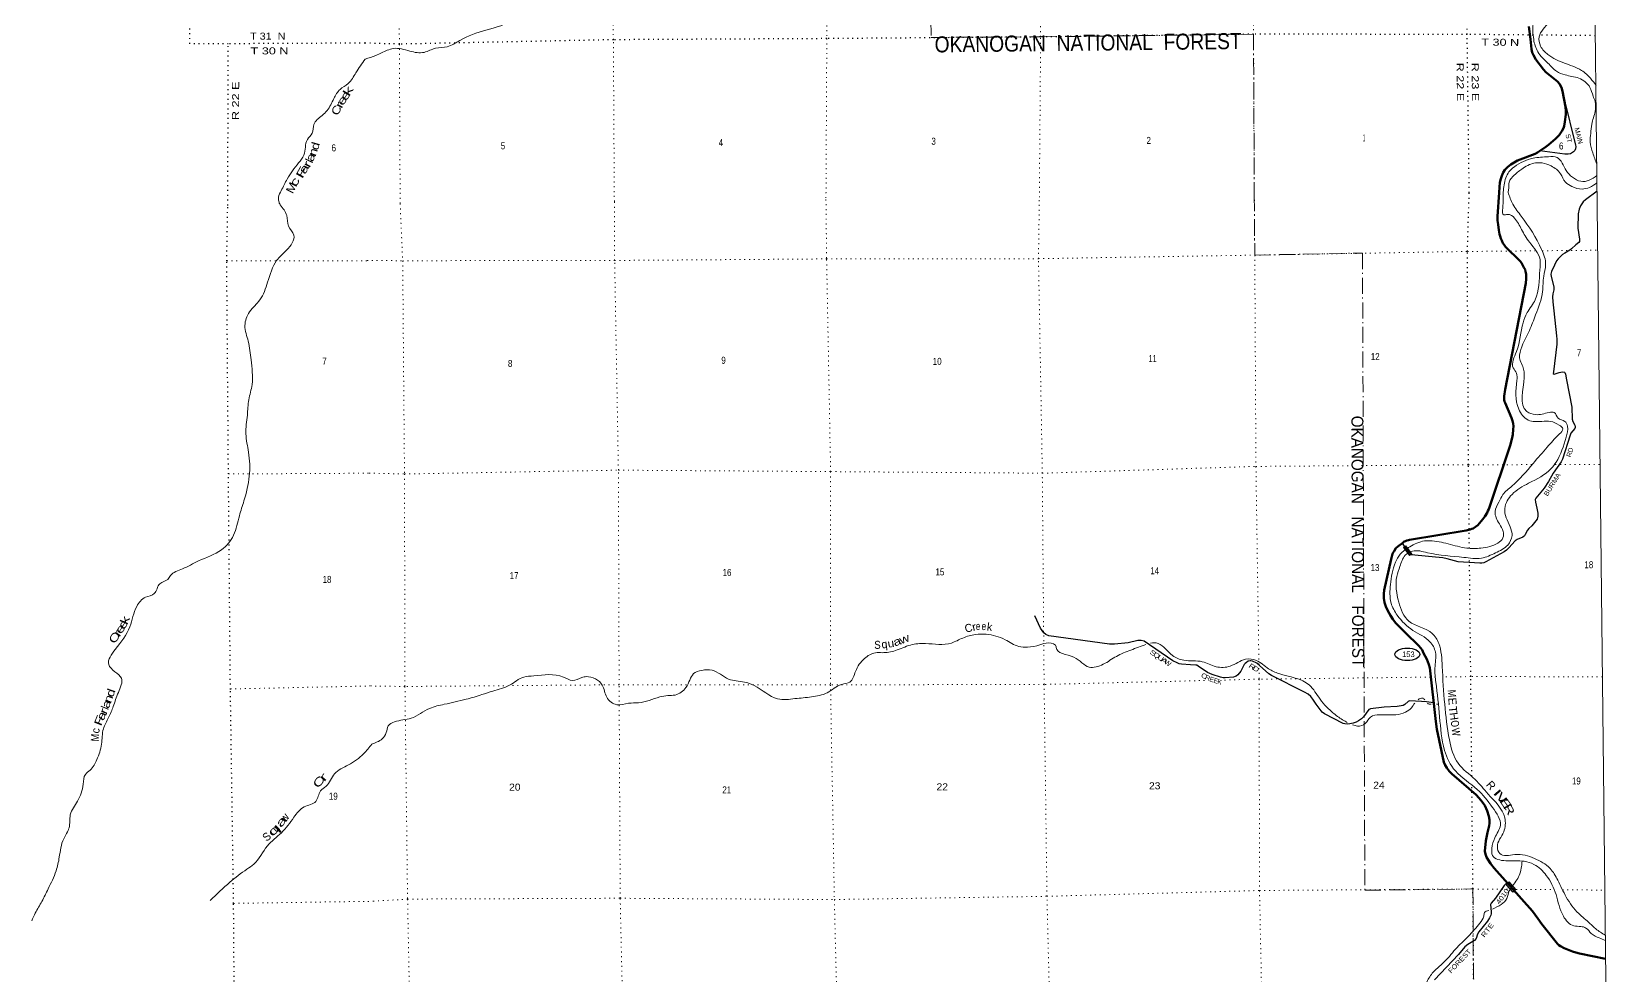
# Model space of a CAD drawing. Header units: feet. Extents: x 0 to 246606, y 183576 to 368785.
# Drawn here: x 206970 to 246606, y 211269 to 234860 of the extents above; entities that cross this region are included whole.
import ezdxf
from ezdxf.enums import TextEntityAlignment as Align

# ---------------------------------------------------------------- set-up
doc = ezdxf.new("R2010")
doc.units = ezdxf.units.FT
doc.header["$LTSCALE"] = 80
doc.linetypes.add('DOT_DASHED', pattern=[7.7, 5, -1.2, 0.3, -1.2])
doc.linetypes.add('DOTTED', pattern=[1.5, 0.3, -1.2])
for name, color, linetype, lineweight in [('17', 7, 'Continuous', 25), ('23', 7, 'Continuous', 70), ('29', 7, 'Continuous', 25), ('30', 7, 'Continuous', 25), ('31', 7, 'Continuous', 13), ('39', 7, 'Continuous', 13), ('4', 7, 'Continuous', 13), ('41', 7, 'Continuous', 13), ('44', 7, 'DOT_DASHED', 13), ('59', 7, 'Continuous', 13), ('6', 7, 'DOTTED', 25), ('7', 7, 'DOTTED', 13)]:
    doc.layers.add(name, color=color, linetype=linetype, lineweight=lineweight)

msp = doc.modelspace()

# ---------------------------------------------------------------- linework, layer by layer
at = {"layer": '17'}
msp.add_ellipse((241357.85, 219293.2), major_axis=(309.24, -1), ratio=0.500121, dxfattribs=at)
at = {"layer": '23'}
for points in [[(244398.61, 234993.7), (244436.01, 234671), (244460.6, 234420.87), (244479.93, 234341.45), (244509.17, 234271.82), (244574.02, 234165.53), (244764.3, 233913.62), (244823.2, 233850.92), (245032.66, 233681.31), (245113.22, 233612.92), (245163.02, 233553.34), (245211.04, 233468.63), (245239.39, 233374.38), (245311.78, 232979.32), (245321.97, 232861.19), (245317.94, 232786.52), (245299.19, 232609.7), (245280.63, 232500.96), (245262.48, 232452.53), (245224.16, 232373.83), (245153.57, 232276.96), (245063.17, 232183.41), (244941.8, 232079.18), (244886.34, 232033.78), (244823.82, 231981.31), (244664.49, 231874.35), (244608.01, 231838.02), (244550.22, 231808.97), (244178.31, 231666.07), (244114.9, 231637.23), (244028.17, 231590.81), (243943.46, 231538.63), (243866.82, 231481.83), (243816.4, 231435.42), (243791.39, 231405.92), (243751.86, 231336.53), (243718.19, 231253.78), (243693.37, 231179.12), (243671.34, 231089.78), (243658.34, 230972.55), (243657.75, 230842.62)], [(243657.7, 230842.62), (243614.18, 230241.47), (243614.45, 230143.38), (243624.56, 230037.56), (243642.25, 229896.79), (243662.63, 229794.82), (243675.46, 229748.92), (243695.98, 229689.13), (243716.36, 229639.07), (243746.94, 229576.97), (243774.71, 229529.03), (243811.79, 229480.56), (244177.13, 229124), (244211.11, 229081.01), (244232.41, 229050.41), (244274.28, 228966.7), (244300.05, 228912.29), (244314.87, 228867.79), (244327.02, 228797.19), (244331.55, 228743.57), (244331.55, 228684.24), (244321.28, 228577.09), (243806.08, 225912.71), (243776.03, 225745.06), (243774.75, 225703.83), (243778.45, 225657.48), (243789.57, 225612.98), (243800.5, 225577.51), (243960.55, 225204.29), (243985.07, 225130), (244001.13, 225067.07), (244009.15, 225000.22), (244007.3, 224918.64), (243994.33, 224787), (243979.43, 224709.63), (243927.2, 224517.7), (243392.31, 222923.45), (243373.6, 222877.31), (243349.51, 222830.95), (243291.61, 222739.5), (243243.9, 222669.65), (243164.22, 222571.38), (243117.9, 222523.18), (243062.31, 222478.68), (243003.02, 222443.45), (242972.45, 222427.7), (242929.83, 222412.87), (242827.65, 222391.24), (241413.2, 222152.38), (241390.97, 222148.67), (241346.5, 222135.69), (241314.08, 222125.49), (241282.58, 222110.66), (241241.82, 222084.7), (241121.38, 221992), (241073.2, 221943.79), (241025.94, 221870.56), (241007.41, 221840.89), (240990.9, 221805.94), (240950.7, 221674.61), (240778.14, 220898.88), (240768.4, 220804.47), (240774.39, 220694.94), (240788.78, 220593.1), (240819.11, 220487.05), (240866.6, 220379.89), (240934.23, 220260.3), (240994.45, 220174.08), (241061.99, 220083.71), (241310.73, 219829.8), (241646.39, 219507.42), (241690.24, 219453.78), (241725.45, 219401.87), (241765.79, 219325.94), (241844.03, 219175.67), (241895.92, 219042.18), (241917.76, 218956.74), (242067.07, 217612.26), (242091.57, 217424.53), (242268.42, 216597.02), (242303.56, 216520.64), (242341.32, 216457.85), (242403.62, 216372.31), (242466.73, 216308.68), (243081.35, 215778.9), (243202.7, 215639.82), (243291.17, 215517.59), (243354.52, 215383.7), (243394.94, 215250.6), (243411.61, 215159.75), (243411.61, 215122.67), (243411.61, 215070.76), (243402.35, 215009.57), (243377.4, 214909.23), (243364.6, 214842.84)], [(243364.6, 214842.84), (243323.28, 214628.45), (243299.4, 214376.01), (243309.7, 214297.61), (243337.5, 214225.3), (243374.55, 214154.85), (243437.55, 214065.85), (243528.19, 213948.41), (244488.89, 212874.15), (244617.88, 212691.98), (244719.55, 212545.49), (245109.84, 212055.11), (245148.75, 212018.03), (245185.81, 211993.93), (245277.73, 211950.98), (245489.69, 211866), (245570.69, 211838.51), (245665.72, 211812.23), (246312.16, 211676.87)]]:
    msp.add_lwpolyline(points, dxfattribs=at)
at = {"layer": '29'}
for points in [[(245270.67, 233203.67), (245564.19, 232026.66), (245568.66, 231987.13), (245564.19, 231934.14), (245543.18, 231892.08), (245510.31, 231859.61), (245440.51, 231810.38), (245379.26, 231795.34), (245291.37, 231796.28), (244673.25, 231880.23)], [(246100.95, 230869.37), (245810.73, 230658.56), (245757.63, 230604.05), (245686.18, 230503.11), (245656.76, 230423.2), (245631.25, 230302.74), (245621.42, 229950.38), (245660.96, 229670.35), (245660.96, 229615.68), (245646.08, 229586.25), (245567.94, 229533.24), (245463.41, 229430.62), (245422.09, 229401.14), (245291.09, 229325.47), (245236.45, 229289.72), (245194.42, 229249.77), (245127.17, 229178.27), (245085.14, 229127.8), (245034.77, 229027.42), (244963.24, 228869.14), (244946.43, 228801.84), (244951.46, 228736.83), (245017.88, 228477.99), (245018.16, 228403.25), (244992.67, 228305.55), (244985.92, 228231.87), (244993.5, 228107.14), (245022.49, 227883.95), (245085.13, 227260.4), (245091.83, 227169.94), (245093.53, 227052.21), (245010.88, 226356.01), (245005.27, 226316.19), (245025.73, 226297.76), (245150.47, 226339.1), (245236.44, 226356.15), (245283.68, 226348.3), (245295.28, 226337.22), (245308.58, 226294.16), (245338.59, 226153.51), (245474.16, 225474.3), (245480.22, 225174.3), (245496.77, 225112.16), (245543.27, 225022.89), (245553.77, 224992.4), (245553.77, 224965.06), (245543.27, 224938.77), (245446.59, 224822.06), (245426.14, 224775.39), (245238.53, 224170.15), (245206.05, 224107.2), (245003.49, 223821.63), (244886.88, 223611.27), (244775.79, 223445.25), (244568.7, 223199.9), (244557.63, 223167.06), (244561.83, 223101.21), (244594.02, 222946.49), (244620.68, 222826.39), (244620.68, 222746.48), (244599.39, 222672.77), (244470.14, 222504.58), (244393.71, 222437.34), (244358.36, 222394.92), (244305.45, 222285.93), (244288.63, 222256.49), (244245.29, 222224.85), (244099.49, 222163.96), (244056.58, 222128.62), (243895.11, 221952.1), (243838.9, 221896.89), (243775.13, 221852.43), (243317.72, 221602.48), (243267.28, 221581.45), (243216.84, 221575.14), (243166.43, 221575.43), (242630.73, 221607.05), (242357.06, 221685.21), (242248.41, 221703.31), (242066.18, 221724.42), (241548.27, 221773.36), (241484.01, 221778.16), (241462.91, 221781.03), (241455.1, 221784.72), (241435.92, 221802.95), (241422.12, 221821.18), (241377.04, 221874.04), (241232.22, 222078.59)], [(242014.68, 218084.03), (241837.21, 218107.72), (241713.93, 218112.7), (241409.51, 218127.39), (241382.62, 218113.87), (241296.03, 218039.06), (241252.49, 218018.14), (241103.39, 217986.66), (240780.36, 217971.8), (240438.6, 217929.71), (240404.97, 217917.1), (240393.26, 217910.09), (240266.13, 217733.86), (240215.83, 217684.73), (240140.18, 217630.05), (240081.33, 217598.51), (240007.51, 217572.61), (239921.62, 217554.34), (239856.47, 217548.04), (239797.63, 217554.34), (239751.06, 217564.36), (239285.51, 217805.93), (239230.2, 217849.81), (239080.6, 218043.71), (238999.03, 218175.76), (238946.87, 218241.84), (238875.04, 218297.73), (238789.99, 218351.2), (237965.07, 218760.37), (237897.63, 218804.48), (237664.74, 219017.86), (237595.2, 219071.61), (237485.92, 219122.08), (237445.98, 219131.54), (237424.96, 219132.59), (237377.82, 219123.84), (237334.6, 219092.64), (237307.28, 219066.35), (237280.69, 219036.69), (237191.82, 218870.86), (237124.45, 218781.4), (237082.42, 218747.76), (237057.19, 218736.19), (237015.84, 218724.41), (236807.1, 218707.79), (236754.57, 218708.85), (236684.61, 218719.54), (236475.06, 218786.66), (236366.01, 218837.58), (236127.7, 218998.57), (236094.67, 219020.08), (236073.67, 219024.29), (235937.39, 219033.17), (235715.03, 219045.34), (235657.55, 219060.03), (235602.92, 219078.96), (235497.8, 219134.05), (234780.78, 219621.05), (234707.65, 219640.45), (234620.99, 219637.79), (234381.26, 219583.39), (234039.36, 219543.71), (233909.03, 219545.1), (232393.43, 219755.47), (232324.5, 219785.55), (232269.86, 219827.61), (232187.08, 219944.93), (232047.94, 220255.74)], [(243850.8, 213587.66), (243777.94, 213514.6), (243561.84, 213194.85), (243450.23, 213071.1), (243433.29, 213035.13), (243450.81, 212857.73), (243450.1, 212804.87), (243445.9, 212775.43), (243437.49, 212752.3), (243410.17, 212701.83), (243360.73, 212625.47), (243147.48, 212351.68), (243112.29, 212293.2), (243076.03, 212187.65), (243037.4, 212139.57), (242871.01, 212035.47), (242798.62, 211977.36), (242635.64, 211789.88), (242037.86, 211157.22)]]:
    msp.add_lwpolyline(points, dxfattribs=at)
at = {"layer": '31'}
for p, q in [((241323.44, 222009.76), (241472.79, 221809.27)), ((241472.79, 221809.27), (241412.65, 221764.47))]:
    msp.add_line(p, q, dxfattribs=at)
msp.add_lwpolyline([(241412.65, 221764.47), (241263.3, 221964.95), (241323.44, 222009.76)], dxfattribs=at)
msp.add_lwpolyline([(241274.49, 221963.31), (241321.8, 221998.56), (241461.59, 221810.9), (241414.28, 221775.66)], close=True, dxfattribs=at)
at = {"layer": '39'}
msp.add_line((242090.43, 218046.56), (242129.87, 218045.9), dxfattribs=at)
for points in [[(230027.97, 241355.37), (230326.48, 241279.43), (230674.66, 241248.57), (230876.78, 241163.89), (231351.18, 240952.95), (231678.99, 240609.65), (232016.52, 240286.64), (232255.45, 240155.42), (232464.27, 240321.17), (232526.75, 240480.91), (232683.24, 240617.12), (232845.44, 240696.15), (233158.97, 240574.13), (233666.74, 240332.29), (234025.47, 240170.7), (234445.08, 239995.95), (234744.08, 239787.13), (234936.3, 239560.54), (234995.87, 239402.38), (234927.6, 239272.45), (234820.09, 239079.49), (234809.88, 239085.37), (234765.19, 238883.31), (234743.16, 238872.9), (234655.74, 238626.48), (234395.29, 238138.57), (234265.02, 237653.28), (234229.01, 237205.68), (234387.61, 236833.59), (234652.53, 236610.14), (235384.7, 236547.47), (235742.77, 236558.53), (236107.53, 236612.5), (236317.72, 236505), (236773.17, 236445.61), (237445.89, 236478.14), (237847.07, 236744.1), (238078.65, 237001.4), (238270.62, 237002.36), (238387.64, 236905.5), (238343.18, 236584.64), (238156.76, 236289.77), (238072.32, 235946.14), (238203.3, 235751.06), (238416.2, 235658.45), (238844.51, 235400.29), (239209.07, 235250.87), (239535.07, 235217.65), (239860.18, 235230.73), (240103.62, 235288.87), (240328.83, 235348.73), (240513.93, 235391.86), (240669.61, 235388.23), (240832.15, 235342.41), (240976.99, 235163.42), (241271.38, 235091.45), (241591.02, 235180.97), (241901.85, 235308.61), (242195.16, 235436.2), (242678.81, 235732.54), (242721.62, 235881.08), (242926.14, 236180.26), (243109.24, 236380.78), (243229.57, 236464.13), (243484.13, 236524.32), (243600.9, 236512.88), (243723.49, 236442.28), (243951.6, 236455.87), (244184.62, 236423.23), (244596.72, 236431.61), (245047.9, 236511.08), (245141.04, 236478.01), (245219.72, 236320.58), (245295.66, 236019.55), (245127.09, 235849.81), (244850.26, 235634.09), (244560.73, 235341.66), (244504.53, 235107.2), (244516.23, 234665.24), (244619.73, 234357.88), (244873.71, 234071.84), (245087.66, 233871.77), (245299.56, 233780.4), (245642.63, 233699.11), (245923.86, 233467.86), (246000.7, 233251.57), (246051.85, 233111.41), (246052.41, 232867.76), (245967.47, 232550.3), (245945.62, 232316.37)], [(220466.75, 236970.1), (220399.39, 236808.65), (220168.42, 236625.86), (220028.75, 236424.35), (219977.96, 236224.21), (219934.04, 235981.89), (219833.55, 235845.42), (219699.14, 235793), (219597.93, 235694.78), (219508.57, 235504.11), (219337.83, 235342.39), (219245.62, 235302.7), (219172.66, 235313.66), (219034.97, 235220.91), (218319.54, 234901.76), (217671.73, 234640.04), (217357.35, 234486.16), (217067.07, 234447.44), (216780.03, 234344.34), (216419.73, 234375.01), (216014.3, 234441.24), (215859.54, 234396.56), (215572.95, 234269.29), (215303.96, 234175.25)], [(238505.91, 235779.67), (238742.59, 235660.49), (238848.06, 235639.97), (239057.94, 235548.57), (239351.04, 235438.32), (239766.61, 235476.97), (240080.98, 235524.12), (240497.4, 235625.2), (240905.95, 235500.62), (241217.5, 235376.56), (241494.47, 235370.78), (242086.4, 235528.8), (242496, 235762.63), (242627.9, 236158.53), (242970.39, 236473.39), (243211.06, 236635.45), (243576.69, 236635.45), (244129.24, 236573.4), (244458.01, 236606.67), (245036.4, 236692.13), (245224.35, 236570.62), (245377.08, 236274.28), (245437.25, 236130.74), (245590.95, 235792.54), (245546.04, 235602.56), (245373.09, 235450.87), (245077.92, 235242.93), (244750.54, 234921.72), (244653.14, 234728.92), (244689.8, 234499.92), (244873.64, 234289.32), (245283.91, 234074.15), (245491.46, 233998.83), (245715.79, 233891.54), (245937.75, 233695.62), (246075.62, 233518.47)], [(215303.96, 234175.25), (215075.14, 233834.09), (214879.73, 233564.9), (214677.64, 233418.68), (214523.17, 233189.21), (214353.73, 232891.46), (214228.78, 232764.3), (214023.81, 232543.59), (213976.72, 232322.68), (213861.51, 232163.16), (213774.03, 231775.63), (213642.2, 231578.06), (213356.17, 231175.19), (213207.06, 230885.22), (213140.39, 230720.98), (213145.29, 230620.2), (213177.77, 230530.82)], [(245945.62, 232316.37), (245929.41, 232104.69), (245993.17, 231831.81), (246093.3, 231544.41)], [(243757.2, 230847.53), (243819.68, 231206.39), (243898.36, 231354.56), (244037.21, 231484.21), (244500.03, 231697.2), (244888.8, 231734.25), (245102.13, 231715.34), (245328.58, 231388.6), (245485.36, 231219.86), (245691.35, 231120.35), (245907.07, 231147.85), (246096.77, 231263.12)], [(246097.93, 231081.38), (245914.49, 230968.74), (245725.34, 230925.55), (245473.53, 230990.12), (245307.76, 231100.32), (245186.59, 231309.88), (244952.54, 231503.61), (244724.78, 231578.62), (244408.28, 231537.48), (244250.11, 231447.17), (244032.58, 231275.85), (243903.26, 231098.75), (243892.08, 230941.51), (243875.72, 230843.99)], [(243757.2, 230847.53), (243744.44, 230451.56), (243769.54, 230280.51), (243862.6, 230290.69), (244037.1, 230200.33), (244214.56, 229914.74), (244412.41, 229596.97), (244675.56, 229168.59), (244670.74, 228906.94), (244554.87, 228160.1), (244354.01, 227835.81), (244251.19, 227584.88), (244086.24, 226863.37), (244006.38, 226452.69), (244087.98, 226319.95), (244094.91, 226138.82), (244142.84, 225426.39), (244380.98, 225148.92), (244723.2, 225117.13), (244941.82, 225115.38), (245152.74, 225027.08), (245244.3, 224928.56), (245159.88, 224803.68), (244853.8, 224471.22), (244501.51, 224066.25), (243971.88, 223498.04), (243748.22, 223286.44), (243643.87, 223095.11), (243553.89, 222863.55), (243658.6, 222553.72), (243754.61, 222368.67), (243747.29, 222205.63), (243622.41, 222076.67), (243197.96, 221949.37), (242843.74, 221948.94), (242379.72, 222055.06), (241918.82, 222131.3), (241788.39, 222127.46), (241416.59, 221983.46), (241180.65, 221798.01), (241062.2, 221594.59), (240935.32, 221036.93), (240953.71, 220574.03), (241106.97, 220270.3), (241499.43, 219890.38), (241923.82, 219607.1), (242060.67, 219347.63), (242046.39, 218945.07), (242070.32, 218596.91), (242165.53, 217731.57), (242286.92, 216892.43), (242560.6, 216377.52), (243105.27, 215915.25), (243489.98, 215462.86), (243684.36, 215022.32), (243542.17, 214704.15), (243472.57, 214442.42), (243487.6, 214263.3), (243816.12, 214132.87), (244279.7, 214119.34), (244522.97, 214041.14), (244831.93, 213767.78), (245075.09, 213287.05), (245257.8, 212749.88), (245518.05, 212504.65), (245696.25, 212488.76), (245821.92, 212450.67), (245956.17, 212311.95), (246155.06, 212201.5), (246306.78, 212141.96)], [(243875.72, 230843.99), (243999.03, 230544.45), (244204.87, 230248.83), (244714.87, 229414.18), (244815.87, 229033.91), (244768.66, 228746.04), (244738.11, 228361.58), (244565.76, 227784.45), (244408.75, 227391.08), (244314.58, 227189.7), (244179.56, 226640.08), (244245.05, 226489.2), (244278.75, 226213.51), (244343.51, 225366.25), (244564.52, 225286.01), (244900.26, 225340.75), (245029.81, 225338.89), (245127.64, 225198.12), (245294, 225117.82), (245359.34, 224997.13), (245328.28, 224719.35), (245075.95, 224096.28), (244955.52, 223937.98), (244390.51, 223573.01), (243974.88, 223292.75), (243854.21, 223131.59), (243796.41, 222942.33), (243827.88, 222708.9), (243975.75, 222262.26), (243867.57, 222026.65), (243562.87, 221829.04), (243209.27, 221699.81), (242769.96, 221717.4), (241858.55, 221835.05), (241483.9, 221874.86), (241304.26, 221769.98), (241174.02, 221490.06), (241096.27, 221240.4), (241145.9, 220596.4), (241397.12, 220121.71), (241981.53, 219814.47), (242142.61, 219567.11), (242230.37, 218989.57), (242291.53, 218049.73), (242411.17, 217154.23), (242626.48, 216570.81), (243053.48, 216162.75), (243377.04, 215800.86), (243792.78, 215207.62), (243766.11, 214857.38), (243608.02, 214476.79), (243667.51, 214311.82), (244042.09, 214286.11), (244536.43, 214190.09), (244926.24, 213940.99), (245117.91, 213647.37), (245332.46, 213222.95), (245642.08, 212812.73), (245922.58, 212565.51), (246068.59, 212432.1), (246306.06, 212268.86)], [(213177.77, 230530.82), (213343.58, 230264.26), (213390.03, 230000.65), (213522.65, 229772.74), (213340.94, 229398.47), (213092.9, 229140.18), (212867.47, 228595.68), (212672.66, 228156.62), (212417.18, 227857.84), (212299.55, 227512.87), (212382.29, 227120.69), (212452.03, 226657.67), (212477.81, 226038.54), (212397.01, 225659.86), (212360.71, 225271.8), (212323.65, 224803.01), (212391.28, 224346.01), (212408.62, 223750.97), (212275.14, 223129.26), (212161.92, 222760.14), (212016.31, 222269.41), (211715.41, 221909.35), (211143.06, 221627.63), (210736.79, 221429.33), (210438.95, 221261.04), (210369.84, 221167.09), (210173.9, 221058.97), (210034.6, 220810.51), (209816.2, 220720.19), (209595.91, 220492.61), (209424.38, 219983.3), (209060.15, 219416.38), (208894.61, 219040.35), (209046.66, 218859.17), (209212.54, 218696.38), (209135.39, 218341.97), (209007.77, 217990.78), (208893.1, 217714.47), (208760.38, 217431.8), (208715.96, 217047.65), (208596.97, 216660.28), (208431.68, 216397.27), (208312.32, 216292.41), (208257.69, 216045.32), (208115.05, 215623.25), (207934.86, 215281.3), (207903.6, 214957.9), (207768.77, 214681.26), (207658.98, 214221.38), (207579.66, 213877.03), (207380.94, 213429.83), (207224.5, 213116.52), (207059.65, 212825.26), (206969.87, 212634.11)], [(215471.62, 217049.07), (215729.38, 217178.62), (215831.85, 217337.74), (215883.68, 217504.86), (216039.05, 217605.68), (216451.54, 217694.73), (216917.94, 217940.83), (217283.81, 218043.92), (217829.71, 218171.37), (218225.88, 218286.57), (218494.67, 218373.44), (218917.01, 218520.87), (219270.25, 218726.58), (219519.07, 218755.06), (220264.08, 218725.76), (220489.17, 218639.49), (220721.58, 218714.23), (220832.8, 218736.51), (221232.55, 218525.65), (221345.34, 218219.86), (221595.18, 218035), (221890.54, 218069.56), (222141.47, 218081.94), (222669.06, 218227.49), (222869.27, 218263.95), (223053.41, 218276.25), (223323.73, 218465.77), (223420.01, 218651.05), (223514.38, 218810.16), (223720.45, 218892.93), (223977.49, 218897.26), (224389.44, 218674.35), (224784.49, 218600.35), (225033.87, 218514.11), (225616.37, 218180.7), (226049.51, 218185.24), (226462.21, 218230.02), (226856.42, 218333.14), (227211.68, 218538.86), (227423.91, 218601.5), (227564.34, 218865.33), (227789.49, 219191.65), (228062.07, 219332.87), (228226.01, 219335.08), (228559.74, 219385.79), (228935.56, 219525.12), (229309.85, 219561.8), (229961.54, 219576.66), (230246.34, 219701.79), (230563.71, 219788.72), (230830.86, 219795.08), (231305.15, 219658.78), (231646, 219490.13), (231860.63, 219474.28), (232174.09, 219531.01), (232386.39, 219579.57), (232581.19, 219477.16), (232581.24, 219467.09), (233023.67, 219220.06), (233405.37, 218974.98), (233757.23, 219045.84), (234084.19, 219243.47), (234445.75, 219400.9), (234822.38, 219536.23)], [(234934.13, 219571.13), (234938.81, 219572.56), (235129.12, 219564.74), (235486.79, 219265.28), (235768.71, 219144.86), (236232.4, 219109.19), (236575.06, 218984.81), (236933.26, 218999.33), (237315, 219170.86), (237582.31, 219143.01), (237890.99, 218930.03), (238146.58, 218813.6), (238909.03, 218522.68), (239175.84, 218174.81), (239340.72, 217979.77), (239552.14, 217788.82), (239801.91, 217620.06), (239855.46, 217590.64)], [(239991.2, 217531.73), (240114.19, 217499.67), (240306.18, 217562.29), (240436.97, 217725.48), (240665.43, 217782.11), (241072.26, 217784.61), (241310.8, 217847.28), (241460.07, 217956.15), (241541.55, 218076)], [(241627.67, 218159.63), (241734.18, 218200.01), (241795.95, 218157.88)], [(241859.63, 218068.71), (241901.63, 218049.74), (241950.89, 218048.91)], [(211432.75, 213136.33), (211923.67, 213596.33), (212350.13, 213922.1), (212521.62, 214045.96), (212861.34, 214503.52), (213211.1, 214834.09), (213521.7, 215218.52), (213781.78, 215481.05), (214074.08, 215616.97), (214190.95, 215881.21), (214328.3, 215996.45), (214539.23, 216306.61), (214888.64, 216530.23), (215267.45, 216808.81), (215471.62, 217049.07)], [(243483.46, 212925.68), (243707.39, 213042.33), (243845.5, 213192.01), (243906.88, 213380.07), (243997.18, 213515.2), (244169.87, 213807.24), (244211.5, 213990.45), (244228.19, 214123.63)], [(240890.94, 209378.88), (240883.02, 209498.19), (240981.01, 209747.88), (241161.42, 210116.42), (241305.98, 210364.15), (241509.61, 210533.46), (241692.69, 210767.15), (241762.82, 210916.17), (241862.98, 211135.67), (242029.84, 211375.38), (242247.52, 211568.86), (242563.62, 211921.46), (242879.89, 212239.84), (243173.82, 212572.28), (243268.11, 212749.51), (243287.92, 212840.1), (243396.59, 212891.95)]]:
    msp.add_spline(points, degree=3, dxfattribs=at)
at = {"layer": '4'}
msp.add_line((244583.23, 368785.28), (246606.45, 184933.96), dxfattribs=at)
msp.add_line((244583.23, 368785.28), (246606.45, 184933.96), dxfattribs=at)
at = {"layer": '44'}
for points in [[(215094.46, 255984.91), (216057.33, 256011.98), (216187.78, 250824.33), (216031.11, 245315.95), (221442.14, 245357.87), (226746.63, 245375.07), (226796.19, 240081.41), (229432.81, 240092.04), (229451.32, 234716.22), (232188.93, 234731.27), (237513.67, 234797.78), (237532.32, 230776.73), (237526.27, 230782.27)], [(237532.32, 230776.73), (237544.15, 229274.77), (240236.82, 229325.85), (240296.04, 213394.56), (242997.7, 213427.46), (243013.14, 210740.83), (246323.05, 210687.52)]]:
    msp.add_lwpolyline(points, dxfattribs=at)
at = {"layer": '59'}
for points in [[(243907.5, 213603.79), (244073.54, 213416.88), (243995.04, 213347.15), (243829, 213534.05)], [(243840.3, 213533.38), (243906.83, 213592.48), (244062.23, 213417.54), (243995.7, 213358.44)]]:
    msp.add_lwpolyline(points, close=True, dxfattribs=at)
at = {"layer": '6'}
for p, q in [((246058.13, 234760.99), (244670.12, 234774.34)), ((211870.78, 230518.89), (211885.04, 234558.4))]:
    msp.add_line(p, q, dxfattribs=at)
for points in [[(215300.61, 234574.82), (211885.04, 234558.4), (210918.83, 234558.25), (210998.83, 239935.06), (211013.24, 245244.32), (211012.05, 250606.18), (210924.46, 255852.43), (210815.05, 261139.29), (210750.54, 266455.73), (210710.61, 271795.99), (210656.57, 276465.71)], [(242905.82, 230834.45), (242853.91, 234791.82), (242839.16, 236056.69)], [(244503.46, 234775.95), (242853.91, 234791.82), (237513.67, 234797.78), (232186.99, 234729.45), (226845.66, 234687.06), (221510.13, 234658.86), (216161.99, 234549.91), (215300.61, 234574.82)], [(242909.17, 221943.25), (242886.44, 224032.11), (242859.01, 229365.67), (242905.82, 230834.45)], [(212300.36, 184582.71), (212246.96, 185877.56), (212196.92, 191155.97), (212169, 196438.78), (212109.11, 201702.91), (212113, 202488), (212053.1, 207752.13), (212016.61, 213067.09), (211937.22, 218417.68), (211887.54, 223803.06), (211844.84, 229128.01), (211870.78, 230518.89)], [(242969.19, 216249.82), (242944.06, 218736.83), (242911.84, 221697.53)], [(243123.64, 202714.14), (243041, 208162.35), (242997.7, 213427.46), (242971.42, 216029.16)]]:
    msp.add_lwpolyline(points, dxfattribs=at)
at = {"layer": '7'}
for p, q in [((211844.84, 229128.01), (215357.87, 229135.06)), ((244732.65, 229383.43), (246117.16, 229396.56)), ((245056.76, 224037.74), (246176.1, 224040.64)), ((211887.54, 223803.06), (215404.15, 223822.3)), ((211937.13, 218427.61), (215455.37, 218502.8)), ((245236.13, 213407.36), (246293.22, 213397.87)), ((212016.61, 213067.09), (215507.21, 213119.63))]:
    msp.add_line(p, q, dxfattribs=at)
for points in [[(216019.75, 260449.1), (216057.33, 256011.98), (216187.78, 250824.33), (216031.11, 245315.95), (216095.71, 239976.21), (216161.99, 234549.91), (216179.83, 230560.13)], [(226746.67, 245370.55), (226798.67, 240057.28), (226845.66, 234687.06), (226824.73, 230665.55)], [(232159.14, 230720.3), (232191, 234731.53), (232129.27, 240131.72), (232128.52, 240200.78)], [(221534.81, 230612.53), (221510.13, 234658.86), (221485.7, 238431.23)], [(237500.86, 236482.66), (237513.67, 234797.78), (237532.32, 230776.73)], [(232455.04, 202624.87), (232476.09, 207976.6), (232349.79, 213243.62), (232277.99, 218540.9), (232232.59, 223822.11), (232138.21, 229185.77), (232159.14, 230720.3)], [(237532.32, 230776.73), (237544.15, 229274.77), (237573.4, 223987.51), (237653.37, 218672.13), (237662.36, 213388.86), (237772.48, 208119.81), (237786.3, 202669.5)], [(216179.83, 230560.13), (216243.2, 229134.53), (216288.85, 223803), (216300, 218489.55), (216365.81, 213174.16), (216470.12, 207848.74), (216509.37, 202585.64)], [(221822.63, 202585.97), (221801.44, 207881.29), (221680.99, 213194.61), (221653.54, 218532.2), (221636.07, 223897.97), (221542.26, 229140.88), (221534.81, 230612.53)], [(226824.73, 230665.55), (226841.26, 229161.31), (226941.4, 223862.06), (226938.47, 218530.48), (227034.89, 213162.79), (227163.44, 207847.47), (227123.67, 202602.39)], [(215352.93, 229141.07), (216243.2, 229134.53), (221542.26, 229140.88), (226839.15, 229179.42), (232138.21, 229185.77), (237544.15, 229274.77), (242859.01, 229365.67), (244544.64, 229381.65)], [(215404.15, 223822.3), (216288.85, 223803), (221636.07, 223897.97), (226941.4, 223862.06), (232232.59, 223822.11), (237573.38, 223991.53), (239894.44, 224009.26)], [(240212.87, 224011.69), (242886.44, 224032.11), (244473.67, 224036.23)], [(236290.22, 218638.85), (232277.99, 218540.9), (226938.47, 218530.48), (221653.54, 218532.2), (216300, 218489.55), (215455.37, 218502.8)], [(242058.83, 218726), (237653.37, 218672.13), (236748.76, 218650.05)], [(246234.5, 218732.91), (242944.06, 218736.83), (242250.71, 218728.35)], [(215507.21, 213119.63), (216365.81, 213174.16), (221680.99, 213194.61), (227034.89, 213162.79), (232349.79, 213243.62), (237662.36, 213388.86), (242997.7, 213427.46), (245020.37, 213409.3)]]:
    msp.add_lwpolyline(points, dxfattribs=at)

# ---------------------------------------------------------------- texts
at = {"layer": '17', "width": 0.8}
msp.add_text('153', height=140, dxfattribs=at).set_placement((241383.9, 219224.89), align=Align.CENTER)
at = {"layer": '30'}
for s, rotation, width, p in [('ST', 284.003, 1.1, (245336.41, 232180.47)), ('BURMA', 58.212, 1.1, (245029.71, 223507.69)), ('S', 325.816, 1.45, (234967, 219277.29)), ('Q', 325.816, 1.3, (235057.66, 219217.75)), ('U', 325.816, 1.35, (235157.5, 219149.26)), ('A', 325.816, 1.5, (235248.56, 219085.23)), ('W', 325.816, 1.1, (235335.89, 219028.53)), ('C', 328.959, 1.25, (236247.02, 218702.59)), ('R', 325.211, 1.35, (237443.57, 218936.68)), ('D', 326.503, 1.35, (237541.53, 218880.36)), ('R', 334.97, 1.1, (236343.58, 218652.09)), ('E', 339.239, 1.1, (236451.72, 218608.61)), ('E', 341.239, 1.1, (236555.2, 218574.12)), ('K', 344.312, 0.95, (236653.56, 218548.39)), ('4010', 54.948, 1.2, (243786.16, 213207.06)), ('RTE', 52.086, 1.25, (243407.22, 212363.52)), ('FOREST', 46.624, 1.15, (242709.17, 211581.76))]:
    msp.add_text(s, height=120, rotation=rotation, dxfattribs=dict(at, width=width)).set_placement(p, align=Align.CENTER)
for s, rotation, p in [('MAIN', 284.003, (245585.21, 232244.63)), ('RD', 72.778, (245478.05, 224327.09))]:
    msp.add_text(s, height=120, rotation=rotation, dxfattribs=at).set_placement(p, align=Align.CENTER)
at = {"layer": '41'}
for s, rotation, width, p in [('k', 58.074, 1.75, (214962.99, 233324.03)), ('r', 62.567, 1.55, (214748.68, 232985.32)), ('e', 57.622, 1.55, (214811.55, 233090.46)), ('e', 57.484, 1.55, (214892.15, 233209.77)), ('C', 63.638, 1.25, (214674.57, 232853.63)), ('n', 71.688, 1.25, (214096.36, 231822.07)), ('d', 74.334, 1.3, (214150.11, 231977.37)), ('F', 61.016, 1.75, (213801.94, 231294.13)), ('a', 60.236, 1.55, (213860.49, 231380.65)), ('r', 62.644, 1.55, (213946.03, 231504.11)), ('l', 63.93, 1.1, (213993.73, 231588.01)), ('a', 68.048, 1.35, (214034.42, 231685.44)), ('M', 63.274, 1.2, (213551.63, 230913.59)), ('c', 62.016, 1.6, (213629.93, 231059.06)), ('e', 56.203, 1.6, (209266.5, 219877.86)), ('k', 65.641, 1.5, (209393.05, 220107.1)), ('e', 58.957, 1.5, (209335.49, 219991.46)), ('r', 13.403, 1.15, (230550.62, 219886.39)), ('e', 0.713, 0.75, (230627.96, 219900.68)), ('e', 357.196, 0.8, (230767.67, 219899.7)), ('C', 57.248, 1.4, (209117.32, 219653.13)), ('r', 56.203, 1.8, (209198.78, 219773.36)), ('S', 0.381, 0.9, (228112.75, 219430.85)), ('u', 10.245, 1.1, (228463.82, 219471.62)), ('a', 19.647, 1.3, (228635.86, 219520.52)), ('w', 21.419, 1.3, (228819.78, 219589.73)), ('d', 70.592, 1.35, (209033.74, 218299.88)), ('M', 273.821, 0.85, (242374.44, 218309.07)), ('a', 67.707, 1.35, (208929.24, 218017.34)), ('n', 69.466, 1.3, (208978.81, 218146.78)), ('E', 273.821, 1.05, (242387.66, 218111.08)), ('T', 275.695, 1.1, (242400.99, 217902.1)), ('F', 68.215, 1.55, (208750.06, 217600.84)), ('a', 64.482, 1.45, (208804.32, 217714.19)), ('r', 67.215, 1.4, (208857.4, 217836.06)), ('O', 277.508, 0.8, (242450.93, 217547.08)), ('M', 86.645, 0.85, (208650.68, 217204.94)), ('W', 278.985, 0.8, (242478.26, 217335.73)), ('C', 52.183, 1.55, (214224.77, 216045.89)), ('r', 51.307, 2, (214336.61, 216159.55)), ('I', 310.148, 2.1, (243533.76, 215768.72)), ('V', 308.173, 1.65, (243644.31, 215632.17)), ('E', 305.909, 1.8, (243739.03, 215503.68)), ('R', 300.809, 1.45, (243818.08, 215363.54)), ('q', 43.01, 2.05, (213090.84, 214826.25)), ('a', 51.904, 1.85, (213286.81, 215052.76))]:
    msp.add_text(s, height=200, rotation=rotation, dxfattribs=dict(at, width=width)).set_placement(p, align=Align.CENTER)
for s, rotation, p in [('C', 13.403, (230411.25, 219855.2)), ('k', 353.129, (230905.24, 219883.48)), ('q', 7.031, (228297.26, 219449.12)), ('l', 67.707, (208890.73, 217919.18)), ('H', 277.508, (242427.06, 217732.04)), ('c', 81.588, (208663.7, 217372.39)), ('R', 311.319, (243376.42, 215951.98)), ('w', 51.904, (213365.63, 215149.57)), ('S', 41.673, (212910.23, 214660.45)), ('u', 46.128, (213143.82, 214879.54))]:
    msp.add_text(s, height=200, rotation=rotation, dxfattribs=at).set_placement(p, align=Align.CENTER)
at = {"layer": '44'}
for s, height, rotation, width, p in [('OKANOGAN  NATIONAL  FOREST', 400, 0.647, 0.9, (229542.27, 234341.56)), ('OKANOGAN   NATIONAL   FOREST', 300, 270.219, 0.95, (239958.37, 225259.03))]:
    msp.add_text(s, height=height, rotation=rotation, dxfattribs=dict(at, width=width)).set_placement(p)
at = {"layer": '6'}
for s, rotation, width, p in [('T 31  N', 0.275, 1.15, (212429.86, 234661.02)), ('T 30 N', 359.449, 1.35, (243205.96, 234513.56)), ('T 30 N', 0.275, 1.35, (212440.87, 234290.7)), ('R 22 E', 270.752, 1.35, (242588.16, 234084.99)), ('R 23 E', 270.752, 1.35, (242963.38, 234084.67)), ('R 22 E', 89.798, 1.35, (212152.98, 232650.15))]:
    msp.add_text(s, height=175, rotation=rotation, dxfattribs=dict(at, width=width)).set_placement(p)
at = {"layer": '7'}
for s, width, p in [('1', 0.4, (240243.56, 232116.31)), ('5', 0.85, (218694.69, 231919.68)), ('4', 0.85, (224142.49, 232000.01)), ('3', 0.85, (229459.71, 232033.96)), ('2', 0.85, (234837.87, 232054.78)), ('6', 0.85, (245148.89, 231916.14)), ('9', 0.85, (224209.28, 226557.78)), ('11', 0.65, (234889.34, 226603.18)), ('12', 0.85, (240445.05, 226649.7)), ('7', 0.85, (245595.93, 226744.42)), ('7', 0.85, (214234.5, 226536.82)), ('8', 0.85, (218875.04, 226478.94)), ('10', 0.85, (229494.06, 226531.29)), ('18', 0.85, (245785.13, 221447.29)), ('18', 0.85, (214241.23, 221079.32)), ('17', 0.85, (218918.13, 221175)), ('16', 0.85, (224240.48, 221252.43)), ('15', 0.85, (229562.83, 221266.84)), ('14', 0.85, (234931.38, 221296.91)), ('13', 0.85, (240439.82, 221376.48)), ('20', 1.1, (218903.25, 215886.26)), ('22', 1.1, (229588.91, 215894.25)), ('23', 1.1, (234899.77, 215919.7)), ('24', 1.1, (240504.68, 215934.41)), ('19', 0.85, (245472.6, 216039.12)), ('19', 0.85, (214398.11, 215658.41)), ('21', 0.85, (224234.24, 215817.35))]:
    msp.add_text(s, height=175, dxfattribs=dict(at, width=width)).set_placement(p)
at = {"layer": '7', "width": 0.9}
msp.add_text('6', height=175, rotation=1, dxfattribs=at).set_placement((214463.08, 231867.46))

doc.saveas('drawing.dxf')
